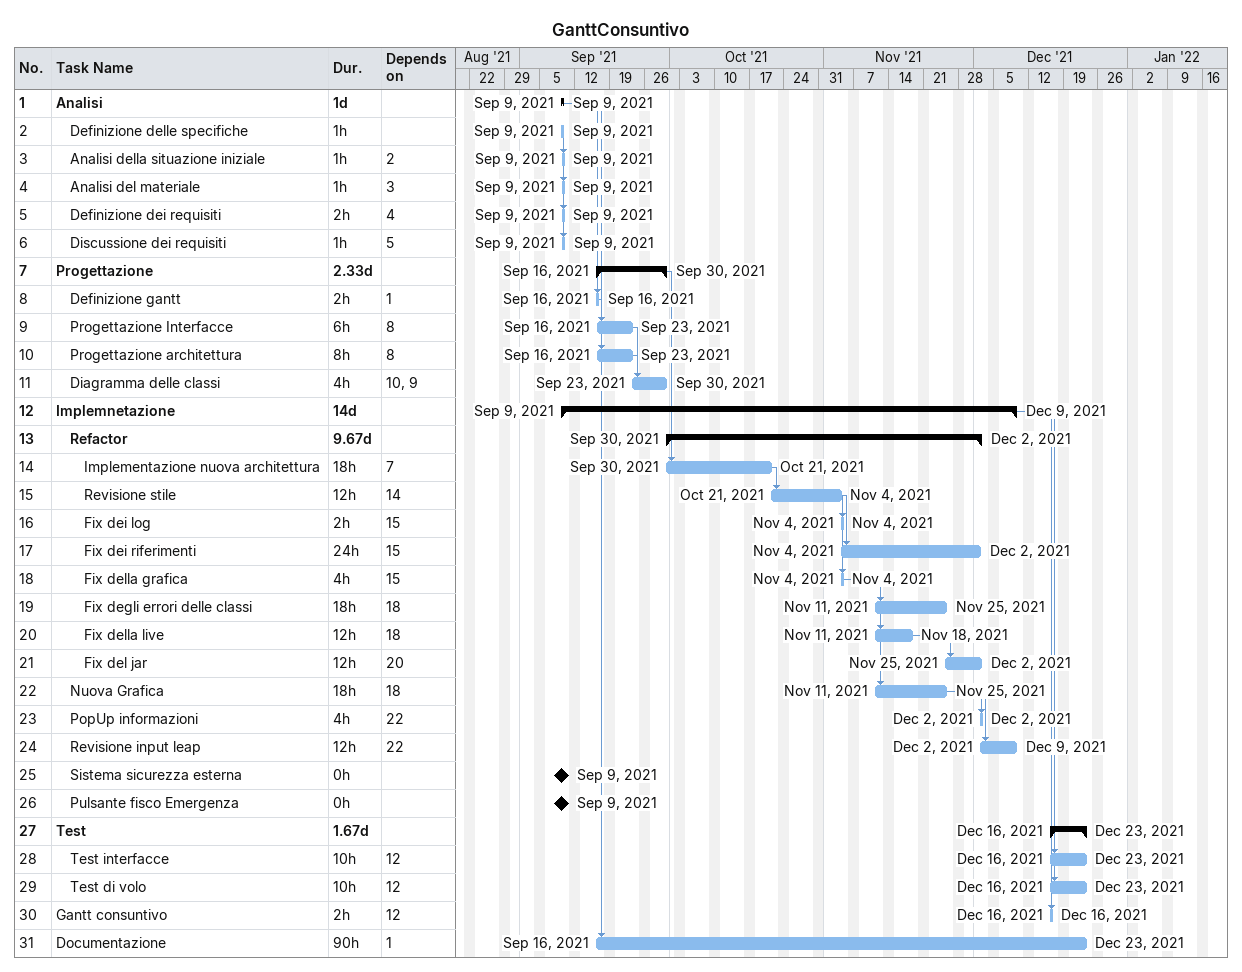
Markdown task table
GanttConsuntivo

| ID | Level | Task | Duration | Start | Finish | Predecessors |
|---|---|---|---|---|---|---|
| 1 | 1 | **Analisi** | 1d | 2021-09-09 | 2021-09-09 |  |
| 2 | 2 | Definizione delle specifiche | 1h | 2021-09-09 | 2021-09-09 |  |
| 3 | 2 | Analisi della situazione iniziale | 1h | 2021-09-09 | 2021-09-09 | 2 |
| 4 | 2 | Analisi del materiale | 1h | 2021-09-09 | 2021-09-09 | 3 |
| 5 | 2 | Definizione dei requisiti | 2h | 2021-09-09 | 2021-09-09 | 4 |
| 6 | 2 | Discussione dei requisiti | 1h | 2021-09-09 | 2021-09-09 | 5 |
| 7 | 1 | **Progettazione** | 2.33d | 2021-09-16 | 2021-09-30 |  |
| 8 | 2 | Definizione gantt | 2h | 2021-09-16 | 2021-09-16 | 1 |
| 9 | 2 | Progettazione Interfacce | 6h | 2021-09-16 | 2021-09-23 | 8 |
| 10 | 2 | Progettazione architettura | 8h | 2021-09-16 | 2021-09-23 | 8 |
| 11 | 2 | Diagramma delle classi | 4h | 2021-09-23 | 2021-09-30 | 10, 9 |
| 12 | 1 | **Implemnetazione** | 14d | 2021-09-09 | 2021-12-09 |  |
| 13 | 2 | **Refactor** | 9.67d | 2021-09-30 | 2021-12-02 |  |
| 14 | 3 | Implementazione nuova architettura | 18h | 2021-09-30 | 2021-10-21 | 7 |
| 15 | 3 | Revisione stile | 12h | 2021-10-21 | 2021-11-04 | 14 |
| 16 | 3 | Fix dei log | 2h | 2021-11-04 | 2021-11-04 | 15 |
| 17 | 3 | Fix dei riferimenti | 24h | 2021-11-04 | 2021-12-02 | 15 |
| 18 | 3 | Fix della grafica | 4h | 2021-11-04 | 2021-11-04 | 15 |
| 19 | 3 | Fix degli errori delle classi | 18h | 2021-11-11 | 2021-11-25 | 18 |
| 20 | 3 | Fix della live | 12h | 2021-11-11 | 2021-11-18 | 18 |
| 21 | 3 | Fix del jar | 12h | 2021-11-25 | 2021-12-02 | 20 |
| 22 | 2 | Nuova Grafica | 18h | 2021-11-11 | 2021-11-25 | 18 |
| 23 | 2 | PopUp informazioni | 4h | 2021-12-02 | 2021-12-02 | 22 |
| 24 | 2 | Revisione input leap | 12h | 2021-12-02 | 2021-12-09 | 22 |
| 25 | 2 | Sistema sicurezza esterna | 0h | 2021-09-09 | 2021-09-09 |  |
| 26 | 2 | Pulsante fisco Emergenza | 0h | 2021-09-09 | 2021-09-09 |  |
| 27 | 1 | **Test** | 1.67d | 2021-12-16 | 2021-12-23 |  |
| 28 | 2 | Test interfacce | 10h | 2021-12-16 | 2021-12-23 | 12 |
| 29 | 2 | Test di volo | 10h | 2021-12-16 | 2021-12-23 | 12 |
| 30 | 1 | Gantt consuntivo | 2h | 2021-12-16 | 2021-12-16 | 12 |
| 31 | 1 | Documentazione | 90h | 2021-09-16 | 2021-12-23 | 1 |
